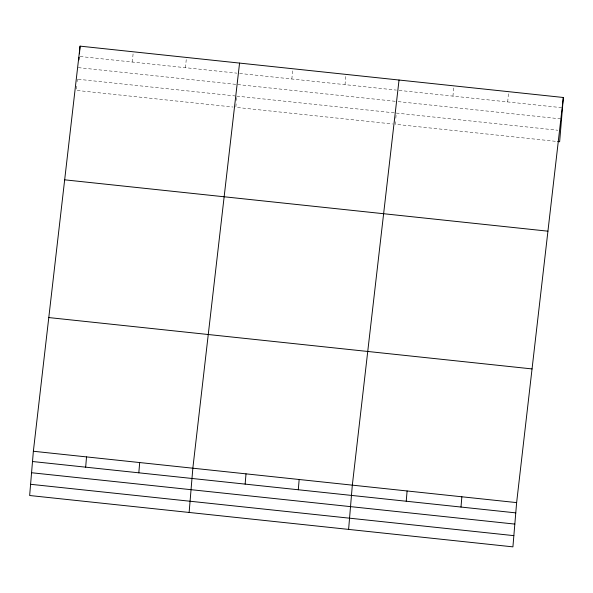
<?xml version="1.0" encoding="UTF-8"?>
<svg xmlns="http://www.w3.org/2000/svg" width="593" height="593" viewBox="0 0 593 593"><rect width="100%" height="100%" fill="white"/><g stroke="black" fill="none" stroke-linecap="round" stroke-linejoin="round"><path stroke-width="0.44" stroke-dasharray="2.96 2.22" d="M76.734 86.081L76.371 90.395L233.093 107.044M77.09 81.767L77.312 79.18M132.38 62.05L133.247 51.791M185.542 67.698L186.402 57.439M236.133 103.886L235.844 107.34L392.573 123.989M236.429 100.439L236.718 96.985M291.86 78.995L292.72 68.736M345.022 84.643L345.882 74.384M395.538 121.698L395.323 124.285L557.805 141.549M395.827 118.244L396.124 114.79M452.948 96.118L453.808 85.852M507.719 101.937L508.579 91.67M80.137 56.505L236.866 73.154M239.616 73.45L396.346 90.099M399.089 90.395L561.578 107.659M78.283 67.624L235.925 84.369M237.756 84.569L395.405 101.314M398.148 101.611L561.549 118.971M78.224 79.277L234.954 95.925M236.785 96.125L394.434 112.87M396.265 113.07L557.835 130.238"/><path stroke-width="0.89" d="M33.364 451.258L29.65 495.511L512.915 546.857L516.629 502.605L563.35 97.489L80.085 46.143L33.364 451.258L516.629 502.605M78.936 59.856L79.151 57.269M79.44 53.837L80.085 46.143M85.666 467.165L86.526 456.906M138.821 472.814L139.681 462.555M189.13 512.456L192.844 468.203L239.565 63.088M245.139 484.11L246.006 473.851M298.301 489.759L299.161 479.5M348.602 529.401L352.324 485.148L399.037 80.033M406.227 501.233L407.095 490.967M460.998 507.052L461.858 496.786M563.35 97.489L559.636 141.742L557.805 141.549M64.667 179.827L547.932 231.181M48.782 317.566L532.047 368.92M32.504 461.517L515.769 512.871M31.562 472.74L514.828 524.086M30.591 484.296L513.857 535.642"/></g></svg>
